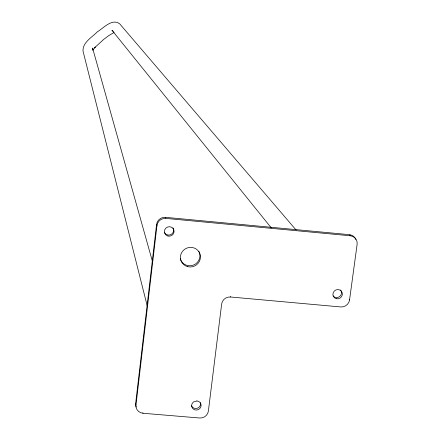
<?xml version="1.0" encoding="UTF-8"?>
<svg xmlns="http://www.w3.org/2000/svg" width="440" height="440" viewBox="0 0 440 440"><rect width="100%" height="100%" fill="white"/><g stroke="black" fill="none" stroke-linecap="round" stroke-linejoin="round"><path stroke-width="0.66" d="M136.12 407.011A7.953 7.579 -16.2 0 1 135.647 403.458L156.569 224.433A8.085 7.854 -21.1 0 1 165.501 217.333L349.432 234.663A8.014 7.689 -33.9 0 1 355.834 239.52M156.701 224.802L156.965 225.533L135.982 404.998A7.97 7.601 -16.2 0 0 142.984 413.259L199.606 418A7.942 7.557 -19.6 0 0 208.379 411.092L221.656 304.013A8.019 7.706 -23.9 0 1 230.532 296.995L340.681 306.944A7.986 7.628 -30.9 0 0 349.547 299.965L357.126 244.299A8.036 7.706 -33.8 0 0 350.317 235.78L349.729 235.037M92.796 50.16L95.255 47.031L94.418 47.922L103.626 39.457L108.669 35.657L114.092 32.472M350.317 235.78L165.919 218.416A8.102 7.871 -21.1 0 0 156.965 225.533M113.344 31.394L111.925 30.201L271.244 227.838M296.125 230.06L119.735 23.87C112.107 18.018 103.554 28.144 97.4 31.774C92.114 37.263 82.555 42.345 83.006 51.056L147.12 305.498M349.25 299.541L349.547 299.965M230.34 296.571L230.532 296.995M165.501 217.333L165.776 218.053M152.471 261.569L92.593 48.07L92.785 50.056M142.863 412.736L142.984 413.259M135.647 403.458L135.867 404.481M198.913 251.444A10.059 9.735 -22.4 0 1 193.474 265.062A10.059 9.735 -22.4 0 1 180.268 258.731M200.475 402.65A4.758 4.532 -19.4 0 1 197.417 408.216A4.758 4.532 -19.4 0 1 191.532 405.829M172.97 227.849A4.846 4.703 -21.3 0 1 170.984 234.514A4.846 4.703 -21.3 0 1 164.368 232.254M340.555 289.988A4.785 4.576 -30.9 0 1 339.675 296.505A4.785 4.576 -30.9 0 1 333.041 295.906M196.944 400.939L193.446 401.99A4.769 4.543 -19.4 0 0 193.545 409.228A4.769 4.543 -19.4 0 0 200.794 407.05A4.769 4.543 -19.4 0 0 196.944 400.939M187.792 266.69A10.087 9.757 -22.4 0 0 200.129 254.441A10.087 9.757 -22.4 0 0 183.343 250.382A10.087 9.757 -22.4 0 0 187.792 266.69M167.987 236.049A4.857 4.714 -21.3 0 0 173.921 230.137A4.857 4.714 -21.3 0 0 165.82 228.173A4.857 4.714 -21.3 0 0 167.987 236.049M336.341 298.716A4.796 4.587 -30.9 0 0 342.249 292.908A4.796 4.587 -30.9 0 0 334.351 291A4.796 4.587 -30.9 0 0 336.341 298.716"/></g></svg>
